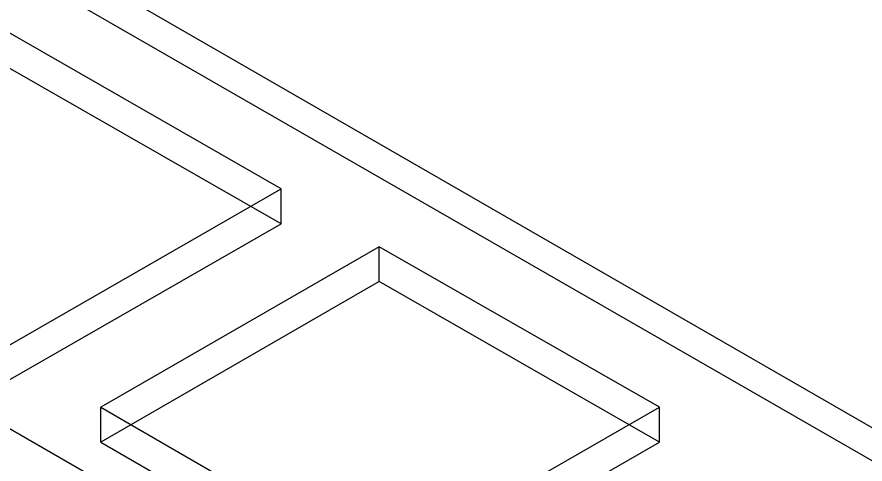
# Model space of a CAD drawing. Header units: millimetres. Extents: x 0 to 2112, y 8 to 1252.
# Drawn here: x 1076.5 to 1204.4, y 743.7 to 811.1 of the extents above; entities that cross this region are included whole.
import ezdxf

# ---------------------------------------------------------------- set-up
doc = ezdxf.new("R2010")
doc.units = ezdxf.units.MM
doc.layers.get('0').update_dxf_attribs({"linetype": 'CONTINUOUS'})

msp = doc.modelspace()

# ---------------------------------------------------------------- linework, layer by layer
at = {"color": 9}
for p, q in [((986.772, 875.273), (1206.14, 748.81)), ((986.772, 875.273), (1206.14, 748.81)), ((986.772, 870.01), (1206.14, 743.821)), ((986.772, 870.01), (1206.14, 743.821)), ((1135.66, 714.315), (932.907, 831.024)), ((1135.66, 714.315), (932.907, 831.024)), ((1116.38, 785.177), (1074.14, 809.424)), ((1116.38, 785.177), (1074.14, 809.424)), ((1116.38, 779.914), (1074.14, 804.132)), ((1116.38, 779.914), (1074.14, 804.132)), ((1074.14, 760.931), (1116.38, 785.177)), ((1074.14, 760.931), (1116.38, 785.177)), ((1116.38, 779.914), (1116.38, 785.177)), ((1116.38, 779.914), (1116.38, 785.177)), ((1074.14, 755.668), (1116.38, 779.914)), ((1074.14, 755.668), (1116.38, 779.914)), ((1131.17, 776.471), (1089.18, 752.253)), ((1131.17, 776.471), (1089.18, 752.253)), ((1173.41, 752.253), (1131.17, 776.471)), ((1131.17, 771.208), (1131.17, 776.471)), ((1173.41, 752.253), (1131.17, 776.471)), ((1131.17, 771.208), (1131.17, 776.471)), ((1131.17, 771.208), (1089.18, 746.989)), ((1131.17, 771.208), (1089.18, 746.989)), ((1173.41, 746.989), (1131.17, 771.208)), ((1173.41, 746.989), (1131.17, 771.208)), ((1089.18, 752.253), (1131.17, 728.006)), ((1089.18, 746.989), (1089.18, 752.253)), ((1089.18, 752.253), (1131.17, 728.006)), ((1089.18, 746.989), (1089.18, 752.253)), ((1131.17, 728.006), (1173.41, 752.253)), ((1131.17, 728.006), (1173.41, 752.253)), ((1173.41, 746.989), (1173.41, 752.253)), ((1173.41, 746.989), (1173.41, 752.253)), ((1089.18, 746.989), (1131.17, 722.746)), ((1089.18, 746.989), (1131.17, 722.746)), ((1131.17, 722.746), (1173.41, 746.989)), ((1131.17, 722.746), (1173.41, 746.989))]:
    msp.add_line(p, q, dxfattribs=at)

doc.saveas('drawing.dxf')
